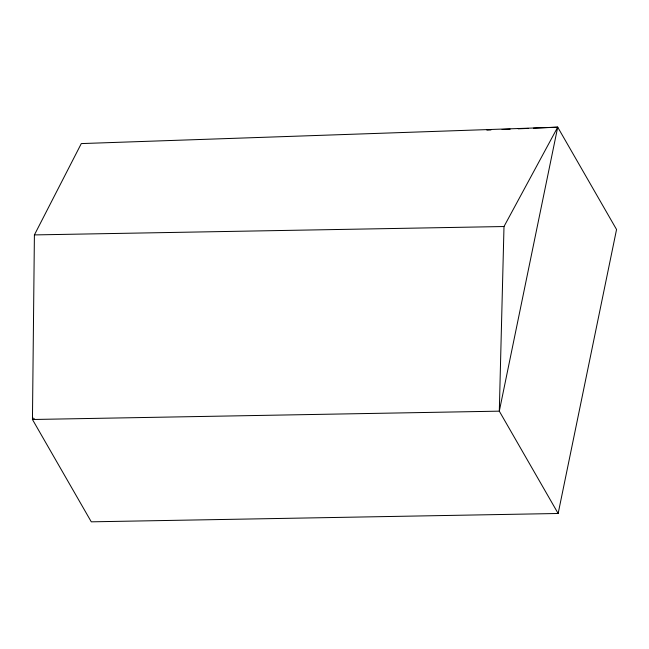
<?xml version="1.0" encoding="UTF-8"?>
<svg xmlns="http://www.w3.org/2000/svg" width="649" height="649" viewBox="0 0 649 649"><rect width="100%" height="100%" fill="white"/><g stroke="black" fill="none" stroke-linecap="round" stroke-linejoin="round"><path stroke-width="0.97" d="M558.148 513.489L499.308 411.158L32.45 419.497L34.405 234.914L81.295 143.583L557.71 127.172L616.55 229.503L558.148 513.489L91.29 521.828L32.45 419.497L32.823 417.51M557.71 127.172L503.997 226.525L499.308 411.158L557.71 127.172L533.429 128.186M32.45 419.497L34.219 418.516M486.896 130.125L490.944 129.962M502.066 129.492L510.163 129.159M518.251 128.818L528.367 128.397M34.405 234.914L503.997 226.525"/></g></svg>
